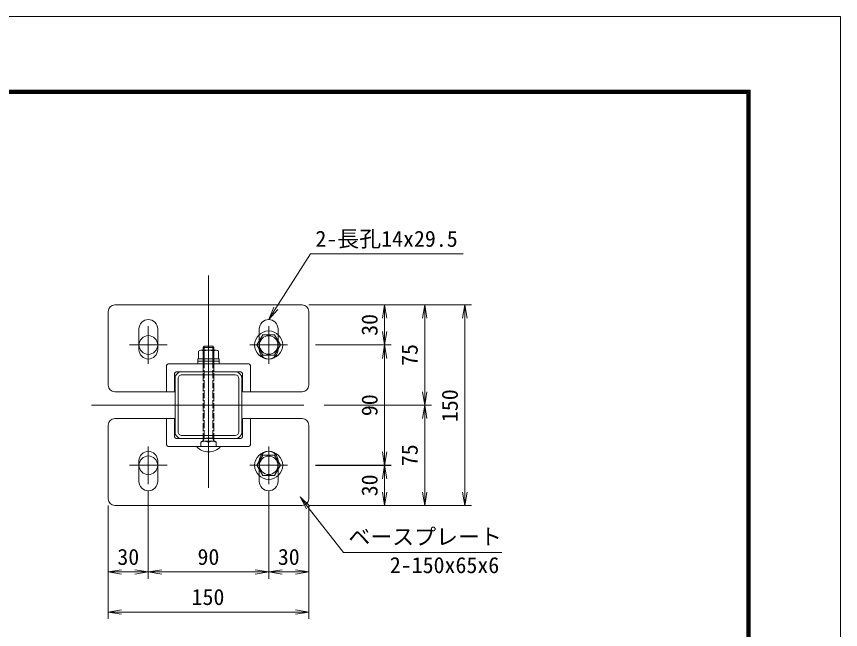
# Model space of a CAD drawing. Units: millimetres, scale not verified, with parts at other scales. Extents: x -4200 to 4200, y -2970 to 2970.
# Drawn here: x 1735 to 4200, y 1136 to 2970 of the extents above; entities that cross this region are included whole.
import ezdxf
from ezdxf.enums import TextEntityAlignment as Align

# ---------------------------------------------------------------- set-up
doc = ezdxf.new("R2010")
doc.units = ezdxf.units.MM
doc.header["$LTSCALE"] = 20
doc.linetypes.add('DASHED', pattern=[7.5, 6, -1.5])
doc.linetypes.add('USER1', pattern=[50.8, 31.75, -6.35, 6.35, -6.35])
for name, color, linetype, lineweight in [('0-0_D-STR-DIM', 7, 'Continuous', 9), ('0-1_0', 7, 'Continuous', 9), ('0-2_D-STR1', 1, 'Continuous', 18), ('0-3_D-BMK', 2, 'USER1', 13), ('0-4_D-STR-TXT', 7, 'Continuous', 9), ('0-5_D-STR3', 3, 'Continuous', 13), ('0-D_D-TTL', 7, 'Continuous', 9)]:
    doc.layers.add(name, color=color, linetype=linetype, lineweight=lineweight)
doc.styles.add('ＭＳ ゴシック', font='')
doc.styles.get('ＭＳ ゴシック').set_extended_font_data('MS Gothic')

# ---------------------------------------------------------------- blocks, each defined once
blk = doc.blocks.new('M10-平')
at = {"layer": '0-1_0', "color": 3, "lineweight": 18}
blk.add_lwpolyline([(152.6, -88.1), (152.6, 88.1), (0, 176.2), (-152.6, 88.1), (-152.6, -88.1), (0, -176.2)], close=True, dxfattribs=at)
for radius in [210, 138.5]:
    blk.add_circle((0, 0), radius, dxfattribs=at)
blk = doc.blocks.new('_Open')
at = {"layer": '0-1_0'}
blk.add_line((-20, 3.33), (0, 0), dxfattribs=at)
blk.add_lwpolyline([(-20, -3.33), (0, 0), (-20, 0)], dxfattribs=at)
blk = doc.blocks.new('ベースプレート部品\u3000平面図')
at = {"layer": '0-5_D-STR3'}
for p, q in [((-13176.5, 106918.2), (-15976.5, 106918.2)), ((-16076.5, 106818.2), (-16076.5, 105718.2)), ((-13076.5, 105718.2), (-13076.5, 106818.2)), ((-15616.5, 106248.2), (-15616.5, 106558.2)), ((-15336.5, 106248.2), (-15336.5, 106558.2)), ((-13816.5, 106248.2), (-13816.5, 106558.2)), ((-13536.5, 106248.2), (-13536.5, 106558.2)), ((-15206.5, 105618.2), (-15206.5, 105998.2)), ((-13986.5, 106038.2), (-15166.5, 106038.2)), ((-13946.5, 105998.2), (-13946.5, 105618.2)), ((-15086.5, 105618.2), (-15086.5, 105878.2)), ((-14106.5, 105918.2), (-15046.5, 105918.2)), ((-14066.5, 105618.2), (-14066.5, 105878.2)), ((-15976.5, 105618.2), (-15084.8, 105618.2)), ((-14064.8, 105618.2), (-13176.5, 105618.2))]:
    blk.add_line(p, q, dxfattribs=at)
for centre, radius, start, end in [((-15976.5, 106818.2), 100, 90, 180), ((-13176.5, 106818.2), 100, 0, 90), ((-15476.5, 106558.2), 140, 0, 180), ((-13676.5, 106558.2), 140, 0, 180), ((-15476.5, 106248.2), 140, 180, 0), ((-13676.5, 106248.2), 140, 180, 0), ((-15166.5, 105998.2), 40, 90, 180), ((-13986.5, 105998.2), 40, 0, 90), ((-15046.5, 105878.2), 40, 90, 180), ((-14106.5, 105878.2), 40, 0, 90), ((-15976.5, 105718.2), 100, 180, 270), ((-13176.5, 105718.2), 100, 270, 0)]:
    blk.add_arc(centre, radius, start, end, dxfattribs=at)
blk = doc.blocks.new('JIS 丸頭角根ボルト(1W.1SW.1N)')
at = {"layer": '0-5_D-STR3'}
for p, q in [((91676.64, 43342.43), (91676.64, 43702.43)), ((92956.64, 43682.43), (92956.64, 43362.43)), ((92988.64, 43682.43), (92956.64, 43682.43)), ((92988.64, 43672.43), (92988.64, 43372.43)), ((92988.64, 43672.43), (93104.64, 43672.43)), ((93118.64, 43637.99), (93118.64, 43407.09)), ((92916.64, 43602.43), (93160.64, 43602.43)), ((92916.64, 43586.43), (93160.64, 43586.43)), ((92988.64, 43597.43), (93104.64, 43597.43)), ((93160.64, 43442.54), (93160.64, 43602.54)), ((93160.64, 43602.54), (93176.64, 43586.54)), ((93176.64, 43458.54), (93176.64, 43586.54)), ((92916.64, 43458.52), (93160.64, 43458.52)), ((92916.64, 43442.43), (93160.64, 43442.43)), ((92988.64, 43447.43), (93104.64, 43447.43)), ((93160.64, 43442.54), (93176.64, 43458.54)), ((92988.64, 43372.43), (93104.64, 43372.43))]:
    blk.add_line(p, q, dxfattribs=at)
at = {"layer": '0-5_D-STR3', "linetype": 'DASHED'}
for p, q in [((91676.64, 43635.43), (91744.64, 43635.43)), ((91744.64, 43635.43), (91756.64, 43614.65)), ((91756.64, 43430.22), (91756.64, 43614.65)), ((91756.64, 43602.43), (92916.64, 43602.43)), ((91756.64, 43602.43), (91800.64, 43586.43)), ((91800.64, 43442.43), (91800.64, 43602.43)), ((91800.64, 43586.43), (92916.64, 43586.43)), ((91676.64, 43409.43), (91744.64, 43409.43)), ((91744.64, 43409.43), (91756.64, 43430.22)), ((91756.64, 43442.43), (91800.64, 43458.43)), ((91756.64, 43442.43), (92916.64, 43442.43)), ((91800.64, 43458.43), (92916.64, 43458.52))]:
    blk.add_line(p, q, dxfattribs=at)
at = {"layer": '0-5_D-STR3'}
blk.add_lwpolyline([(92956.64, 43682.43), (92956.64, 43362.43), (92916.64, 43362.43), (92916.64, 43682.43)], close=True, dxfattribs=at)
blk.add_lwpolyline([(92988.64, 43682.43), (92988.64, 43362.43), (92956.64, 43362.43)], dxfattribs=at)
for centre, radius, start, end in [((91839.14, 43522.43), 242.5, 132.07502, 227.92498), ((93061.75, 43634.93), 56.97, 318.83491, 41.16509), ((92910.74, 43522.43), 207.89, 338.85295, 21.14705), ((93061.7, 43409.93), 57.01, 318.86505, 41.13495)]:
    blk.add_arc(centre, radius, start, end, dxfattribs=at)
at = {"layer": '0-5_D-STR3', "linetype": 'DASHED'}
for centre, radius, start, end in [((91616.61, 43578.93), 139.94, 336.18668, 23.81332), ((91617.66, 43465.93), 138.98, 336.0128, 23.9872)]:
    blk.add_arc(centre, radius, start, end, dxfattribs=at)
blk = doc.blocks.new('MLeader3')
at = {"layer": '0-4_D-STR-TXT'}
blk.add_line((2602.55, 1497.37), (2583.16, 1532.99), dxfattribs=at)
for points in [[(2613.05, 1505.59), (2583.16, 1532.99), (2607.8, 1501.48)], [(2607.8, 1501.48), (2713.42, 1366.48), (3179.24, 1366.48), (3186.44, 1366.48)]]:
    blk.add_lwpolyline(points, dxfattribs=at)
blk = doc.blocks.new('MLeader5')
at = {"layer": '0-4_D-STR-TXT'}
blk.add_line((2516.58, 2093.53), (2489.46, 2063.37), dxfattribs=at)
for points in [[(2510.96, 2097.11), (2614.76, 2260.06), (3064.01, 2260.06), (3071.21, 2260.06)], [(2505.33, 2100.69), (2489.46, 2063.37), (2510.96, 2097.11)]]:
    blk.add_lwpolyline(points, dxfattribs=at)

msp = doc.modelspace()

# ---------------------------------------------------------------- linework, layer by layer
at = {"layer": '0-0_D-STR-DIM'}
for p, q in [((2609.46, 2107.33), (3096.36, 2107.33)), ((2609.46, 2107.33), (2976.36, 2107.33)), ((2610.85, 2107.33), (2856.36, 2107.33)), ((2836.36, 2027.37), (2836.36, 2067.33)), ((2956.36, 1847.37), (2956.36, 2067.33)), ((3076.36, 2067.33), (3076.36, 1547.42)), ((2629.48, 1987.37), (2856.36, 1987.37)), ((2629.48, 1987.37), (2856.36, 1987.37)), ((2836.36, 1947.37), (2836.36, 1667.37)), ((2655.93, 1807.37), (2976.36, 1807.37)), ((2655.93, 1807.37), (2976.36, 1807.37)), ((2956.36, 1547.42), (2956.36, 1767.37)), ((2629.48, 1627.42), (2856.36, 1627.42)), ((2629.48, 1627.37), (2856.36, 1627.37)), ((2836.36, 1587.42), (2836.36, 1547.42)), ((2129.45, 1551.42), (2129.45, 1288.36)), ((2129.45, 1551.42), (2129.45, 1288.36)), ((2489.45, 1551.42), (2489.45, 1288.36)), ((2489.45, 1551.42), (2489.45, 1288.36)), ((2009.47, 1507.37), (2009.47, 1288.36)), ((2009.47, 1507.37), (2009.47, 1168.36)), ((2609.46, 1507.42), (2856.36, 1507.42)), ((2609.46, 1507.42), (3096.36, 1507.42)), ((2609.46, 1507.42), (2976.36, 1507.42)), ((2609.47, 1507.37), (2609.47, 1168.36)), ((2609.47, 1507.37), (2609.47, 1288.36)), ((2089.45, 1308.36), (2049.47, 1308.36)), ((2449.45, 1308.36), (2169.45, 1308.36)), ((2529.45, 1308.36), (2569.47, 1308.36)), ((2569.47, 1188.36), (2049.47, 1188.36))]:
    msp.add_line(p, q, dxfattribs=at)
at = {"layer": '0-2_D-STR1'}
for p, q in [((2389.06, 1907.37), (2229.86, 1907.37)), ((2389.06, 1898.17), (2229.86, 1898.17)), ((2268.66, 1907.37), (2350.26, 1907.37)), ((2209.46, 1727.77), (2209.46, 1886.97)), ((2218.66, 1727.77), (2218.66, 1886.97)), ((2400.26, 1727.77), (2400.26, 1886.97)), ((2409.46, 1727.77), (2409.46, 1886.97)), ((2389.06, 1716.57), (2229.86, 1716.57)), ((2389.07, 1707.37), (2229.86, 1707.37))]:
    msp.add_line(p, q, dxfattribs=at)
for centre, radius, start, end in [((2229.86, 1886.97), 20.4, 89.99974, 179.99999), ((2229.86, 1886.97), 11.2, 89.99974, 179.99999), ((2389.06, 1886.97), 20.4, 0.00014, 89.99968), ((2389.06, 1886.97), 11.2, 0.00014, 89.99968), ((2229.86, 1727.77), 20.4, 180.00001, 270.00033), ((2229.86, 1727.77), 11.2, 180.00001, 270.00033), ((2389.07, 1727.77), 20.4, 270.00027, 0.00001), ((2389.07, 1727.77), 11.2, 270.00027, 0.00001)]:
    msp.add_arc(centre, radius, start, end, dxfattribs=at)
at = {"layer": '0-3_D-BMK'}
for p, q in [((2309.47, 2195.19), (2309.47, 1486.45)), ((2129.47, 2043.33), (2129.47, 1931.33)), ((2489.47, 2043.33), (2489.47, 1931.33)), ((2073.47, 1987.33), (2185.47, 1987.33)), ((2433.47, 1987.33), (2545.47, 1987.33)), ((1959.59, 1807.37), (2635.93, 1807.37)), ((2129.47, 1571.42), (2129.47, 1683.42)), ((2489.47, 1571.42), (2489.47, 1683.42)), ((2073.47, 1627.42), (2185.47, 1627.42)), ((2433.47, 1627.42), (2545.47, 1627.42))]:
    msp.add_line(p, q, dxfattribs=at)
at = {"layer": '0-5_D-STR3'}
for centre in [(2129.47, 1987.33), (2129.47, 1627.42)]:
    msp.add_circle(centre, 28, dxfattribs=at)
at = {"layer": '0-D_D-TTL', "color": 2, "lineweight": 18}
msp.add_lwpolyline([(-4200, 2970), (4200, 2970), (4200, -2970), (-4200, -2970)], close=True, dxfattribs=at)
at = {"layer": '0-D_D-TTL'}
for points in [[(-3930, 2750), (3930, 2750), (3930, -2750), (-3930, -2750)], [(-3927.5, 2747.5), (3927.5, 2747.5), (3927.5, -2747.5), (-3927.5, -2747.5)], [(-3925, 2745), (3925, 2745), (3925, -2745), (-3925, -2745)], [(-3922.5, 2742.5), (3922.5, 2742.5), (3922.5, -2742.5), (-3922.5, -2742.5)], [(-3920, 2740), (3920, 2740), (3920, -2740), (-3920, -2740)]]:
    msp.add_lwpolyline(points, close=True, dxfattribs=at)

# ---------------------------------------------------------------- block references
at = {"layer": '0-0_D-STR-DIM'}
for name, p, xscale, yscale, rotation in [('_Open', (2836.36, 2107.33), 2, 2, 90), ('_Open', (2956.36, 2107.33), 2, 2, 90), ('_Open', (3076.36, 2107.33), 2, 2, 90), ('_Open', (2836.36, 1987.37), 2, 2, 270), ('JIS 丸頭角根ボルト(1W.1SW.1N)', (11014.13, -16652.28), 0.2000036, 0.2000036, 90), ('_Open', (2836.36, 1987.37), 2, 2, 90), ('_Open', (2956.36, 1807.37), 2, 2, 270), ('_Open', (2956.36, 1807.37), 2, 2, 90), ('_Open', (2836.36, 1627.37), 2, 2, 270), ('_Open', (2836.36, 1627.42), 2, 2, 90), ('_Open', (2836.36, 1507.42), 2, 2, 270), ('_Open', (2956.36, 1507.42), 2, 2, 270), ('_Open', (3076.36, 1507.42), 2, 2, 270), ('_Open', (2009.47, 1308.36), 2, 2, 180), ('_Open', (2129.45, 1308.36), 2, 2, 180), ('_Open', (2489.45, 1308.36), 2, 2, 180), ('_Open', (2009.47, 1188.36), 2, 2, 180)]:
    msp.add_blockref(name, p, dxfattribs=dict(at, xscale=xscale, yscale=yscale, rotation=rotation))
at = {"layer": '0-0_D-STR-DIM', "xscale": 2, "yscale": 2}
for p in [(2129.45, 1308.36), (2489.45, 1308.36), (2609.47, 1308.36), (2609.47, 1188.36)]:
    msp.add_blockref('_Open', p, dxfattribs=at)
at = {"layer": '0-4_D-STR-TXT'}
for name in ['MLeader5', 'MLeader3']:
    msp.add_blockref(name, (0, 0), dxfattribs=at)
at = {"layer": '0-5_D-STR3', "xscale": 0.2, "yscale": 0.2}
msp.add_blockref('ベースプレート部品\u3000平面図', (5224.77, -19276.26), dxfattribs=at)
at = {"layer": '0-5_D-STR3', "yscale": 0.2}
for name, p, xscale, rotation in [('M10-平', (2489.47, 1987.33), 0.2, 30), ('ベースプレート部品\u3000平面図', (5224.77, 22891.01), -0.2, 180), ('M10-平', (2489.47, 1627.42), -0.2, 150)]:
    msp.add_blockref(name, p, dxfattribs=dict(at, xscale=xscale, rotation=rotation))

# ---------------------------------------------------------------- texts
at = {"layer": '0-0_D-STR-DIM', "style": 'ＭＳ ゴシック'}
for s, p in [('30', (2829.61, 2014.72)), ('75', (2949.61, 1924.75)), ('150', (3069.61, 1756.72)), ('90', (2829.61, 1774.5)), ('75', (2949.61, 1624.8)), ('30', (2829.61, 1534.8))]:
    msp.add_text(s, height=48.09, rotation=90, dxfattribs=at).set_placement(p, align=Align.BOTTOM_LEFT)
for s, p in [('30', (2036.83, 1315.11)), ('90', (2276.57, 1315.11)), ('30', (2516.83, 1315.11)), ('150', (2258.82, 1195.11))]:
    msp.add_text(s, height=48.09, dxfattribs=at).set_placement(p, align=Align.BOTTOM_LEFT)
at = {"layer": '0-4_D-STR-TXT', "style": 'ＭＳ ゴシック'}
for s, p in [('2-長孔14x29.5', (2629.24, 2266.6)), ('ベースプレート', (2727.79, 1375.38)), ('2-150x65x6 ', (2851.87, 1290.49))]:
    msp.add_text(s, height=48.09, dxfattribs=at).set_placement(p, align=Align.BOTTOM_LEFT)

doc.saveas('drawing.dxf')
